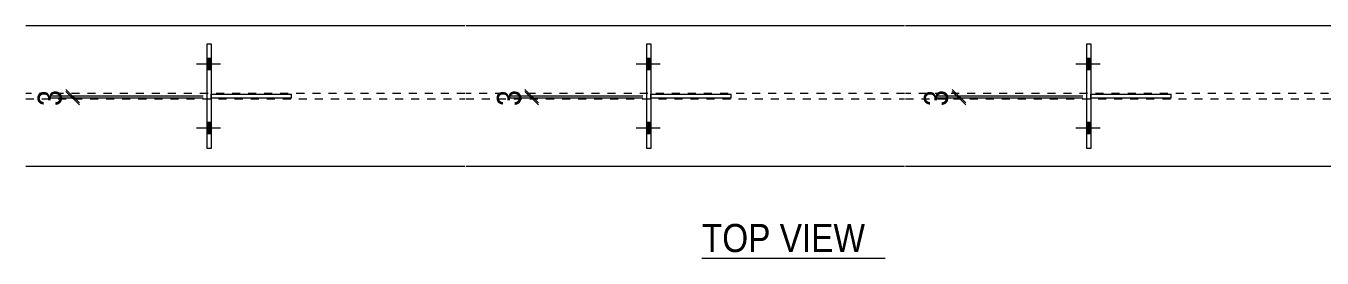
# Model space of a CAD drawing. Header units: millimetres. Extents: x 2 to 825, y 1 to 579.
# Drawn here: x 252.2 to 413.7, y 336 to 364.9 of the extents above; entities that cross this region are included whole.
import ezdxf

# ---------------------------------------------------------------- set-up
doc = ezdxf.new("R2010")
doc.units = ezdxf.units.MM
doc.linetypes.add('XKITLINE00', pattern=[0])
doc.linetypes.add('XKITLINE01', pattern=[4, 1, -1, 1, -1])
for name, color, linetype, lineweight in [('Bolt', 3, 'Continuous', 0), ('Dimensions', 7, 'Continuous', 0), ('OtherObjectType', 7, 'Continuous', 0), ('Part', 2, 'Continuous', 0)]:
    doc.layers.add(name, color=color, linetype=linetype, lineweight=lineweight)
doc.styles.add('ARIAL', font='ARIAL.TTF')

# ---------------------------------------------------------------- blocks, each defined once
blk = doc.blocks.new('*A37')
at = {"layer": 'Bolt'}
for points in [[(384.38, 360.88), (384.88, 360.88), (384.88, 359.48), (384.38, 359.48)], [(384.38, 360.88), (384.88, 360.88), (384.88, 359.48), (384.38, 359.48)], [(384.38, 352.88), (384.88, 352.88), (384.88, 351.48), (384.38, 351.48)], [(384.38, 352.88), (384.88, 352.88), (384.88, 351.48), (384.38, 351.48)]]:
    blk.add_hatch(color=3, dxfattribs=at).paths.add_polyline_path(points, flags=17)
at = {"layer": 'Bolt', "color": 3, "linetype": 'XKITLINE00', "lineweight": 0}
for p, q in [((386.04, 360.18), (383.04, 360.18)), ((386.04, 360.18), (383.04, 360.18)), ((384.88, 360.88), (384.38, 360.88)), ((384.88, 360.88), (384.38, 360.88)), ((384.88, 359.48), (384.38, 359.48)), ((384.88, 359.48), (384.38, 359.48)), ((386.04, 352.18), (383.04, 352.18)), ((386.04, 352.18), (383.04, 352.18)), ((384.88, 352.88), (384.38, 352.88)), ((384.88, 352.88), (384.38, 352.88)), ((384.88, 351.48), (384.38, 351.48)), ((384.88, 351.48), (384.38, 351.48))]:
    blk.add_line(p, q, dxfattribs=at)
blk = doc.blocks.new('*A39')
at = {"layer": 'Bolt'}
for points in [[(329.6, 360.88), (330.1, 360.88), (330.1, 359.48), (329.6, 359.48)], [(329.6, 360.88), (330.1, 360.88), (330.1, 359.48), (329.6, 359.48)], [(329.6, 352.88), (330.1, 352.88), (330.1, 351.48), (329.6, 351.48)], [(329.6, 352.88), (330.1, 352.88), (330.1, 351.48), (329.6, 351.48)]]:
    blk.add_hatch(color=3, dxfattribs=at).paths.add_polyline_path(points, flags=17)
at = {"layer": 'Bolt', "color": 3, "linetype": 'XKITLINE00', "lineweight": 0}
for p, q in [((331.26, 360.18), (328.26, 360.18)), ((331.26, 360.18), (328.26, 360.18)), ((330.1, 360.88), (329.6, 360.88)), ((330.1, 360.88), (329.6, 360.88)), ((330.1, 359.48), (329.6, 359.48)), ((330.1, 359.48), (329.6, 359.48)), ((331.26, 352.18), (328.26, 352.18)), ((331.26, 352.18), (328.26, 352.18)), ((330.1, 352.88), (329.6, 352.88)), ((330.1, 352.88), (329.6, 352.88)), ((330.1, 351.48), (329.6, 351.48)), ((330.1, 351.48), (329.6, 351.48))]:
    blk.add_line(p, q, dxfattribs=at)
blk = doc.blocks.new('*A42')
at = {"layer": 'Bolt'}
for points in [[(274.82, 360.88), (275.32, 360.88), (275.32, 359.48), (274.82, 359.48)], [(274.82, 360.88), (275.32, 360.88), (275.32, 359.48), (274.82, 359.48)], [(274.82, 352.88), (275.32, 352.88), (275.32, 351.48), (274.82, 351.48)], [(274.82, 352.88), (275.32, 352.88), (275.32, 351.48), (274.82, 351.48)]]:
    blk.add_hatch(color=3, dxfattribs=at).paths.add_polyline_path(points, flags=17)
at = {"layer": 'Bolt', "color": 3, "linetype": 'XKITLINE00', "lineweight": 0}
for p, q in [((276.48, 360.18), (273.48, 360.18)), ((276.48, 360.18), (273.48, 360.18)), ((275.32, 360.88), (274.82, 360.88)), ((275.32, 360.88), (274.82, 360.88)), ((275.32, 359.48), (274.82, 359.48)), ((275.32, 359.48), (274.82, 359.48)), ((276.48, 352.18), (273.48, 352.18)), ((276.48, 352.18), (273.48, 352.18)), ((275.32, 352.88), (274.82, 352.88)), ((275.32, 352.88), (274.82, 352.88)), ((275.32, 351.48), (274.82, 351.48)), ((275.32, 351.48), (274.82, 351.48))]:
    blk.add_line(p, q, dxfattribs=at)
blk = doc.blocks.new('*A43')
at = {"layer": 'Part', "color": 2, "linetype": 'XKITLINE00', "lineweight": 0}
for p, q in [((306.92, 364.93), (252.24, 364.93)), ((361.7, 364.93), (307.02, 364.93)), ((416.48, 364.93), (361.8, 364.93)), ((306.92, 347.43), (252.24, 347.43)), ((361.7, 347.43), (307.02, 347.43)), ((416.48, 347.43), (361.8, 347.43))]:
    blk.add_line(p, q, dxfattribs=at)
at = {"layer": 'Part', "color": 7, "linetype": 'XKITLINE01', "lineweight": 0}
for p, q in [((306.92, 356.53), (252.24, 356.53)), ((252.24, 355.83), (306.92, 355.83)), ((361.7, 356.53), (307.02, 356.53)), ((307.02, 355.83), (361.7, 355.83)), ((416.48, 356.53), (361.8, 356.53)), ((361.8, 355.83), (416.48, 355.83))]:
    blk.add_line(p, q, dxfattribs=at)
blk = doc.blocks.new('*A52')
at = {"layer": 'Part', "color": 2, "linetype": 'XKITLINE00', "lineweight": 0}
for p, q in [((384.88, 356.43), (394.88, 356.43)), ((394.88, 355.93), (384.88, 355.93)), ((394.88, 355.93), (394.88, 356.43))]:
    blk.add_line(p, q, dxfattribs=at)
at = {"layer": 'Part', "color": 7, "linetype": 'XKITLINE01', "lineweight": 0}
blk.add_line((384.88, 355.93), (384.88, 356.43), dxfattribs=at)
blk.add_line((384.88, 355.93), (384.88, 356.43), dxfattribs=at)
blk = doc.blocks.new('*A53')
at = {"layer": 'Part', "color": 2, "linetype": 'XKITLINE00', "lineweight": 0}
for p, q in [((384.38, 362.68), (384.88, 362.68)), ((384.38, 349.68), (384.38, 362.68)), ((384.88, 362.68), (384.88, 349.68)), ((384.88, 349.68), (384.38, 349.68))]:
    blk.add_line(p, q, dxfattribs=at)
blk = doc.blocks.new('*A56')
at = {"layer": 'Part', "color": 2, "linetype": 'XKITLINE00', "lineweight": 0}
for p, q in [((330.1, 356.43), (340.1, 356.43)), ((340.1, 355.93), (330.1, 355.93)), ((340.1, 355.93), (340.1, 356.43))]:
    blk.add_line(p, q, dxfattribs=at)
at = {"layer": 'Part', "color": 7, "linetype": 'XKITLINE01', "lineweight": 0}
blk.add_line((330.1, 355.93), (330.1, 356.43), dxfattribs=at)
blk.add_line((330.1, 355.93), (330.1, 356.43), dxfattribs=at)
blk = doc.blocks.new('*A57')
at = {"layer": 'Part', "color": 2, "linetype": 'XKITLINE00', "lineweight": 0}
for p, q in [((329.6, 362.68), (330.1, 362.68)), ((329.6, 349.68), (329.6, 362.68)), ((330.1, 362.68), (330.1, 349.68)), ((330.1, 349.68), (329.6, 349.68))]:
    blk.add_line(p, q, dxfattribs=at)
blk = doc.blocks.new('*A62')
at = {"layer": 'Part', "color": 2, "linetype": 'XKITLINE00', "lineweight": 0}
for p, q in [((275.32, 356.43), (285.32, 356.43)), ((285.32, 355.93), (275.32, 355.93)), ((285.32, 355.93), (285.32, 356.43))]:
    blk.add_line(p, q, dxfattribs=at)
at = {"layer": 'Part', "color": 7, "linetype": 'XKITLINE01', "lineweight": 0}
blk.add_line((275.32, 355.93), (275.32, 356.43), dxfattribs=at)
blk.add_line((275.32, 355.93), (275.32, 356.43), dxfattribs=at)
blk = doc.blocks.new('*A63')
at = {"layer": 'Part', "color": 2, "linetype": 'XKITLINE00', "lineweight": 0}
for p, q in [((274.82, 362.68), (275.32, 362.68)), ((274.82, 349.68), (274.82, 362.68)), ((275.32, 362.68), (275.32, 349.68)), ((275.32, 349.68), (274.82, 349.68))]:
    blk.add_line(p, q, dxfattribs=at)
blk = doc.blocks.new('*A128')
at = {"layer": 'Dimensions', "color": 7, "linetype": 'XKITLINE00', "lineweight": 0}
for p, q in [((367.6, 357.03), (369.3, 355.33)), ((383.88, 356.18), (365.6, 356.18)), ((383.88, 355.93), (365.6, 355.93)), ((367.6, 356.78), (369.3, 355.08)), ((368.45, 355.93), (368.45, 356.18))]:
    blk.add_line(p, q, dxfattribs=at)
at = {"layer": 'Dimensions', "color": 3}
for p in [(368.45, 356.18), (368.45, 355.93)]:
    blk.add_point(p, dxfattribs=at)
at = {"layer": 'Dimensions', "color": 3, "style": 'ARIAL', "width": 0.85}
blk.add_text('3', height=3, rotation=90.0002, dxfattribs=at).set_placement((367.1, 354.95))
blk = doc.blocks.new('*A129')
at = {"layer": 'Dimensions', "color": 7, "linetype": 'XKITLINE00', "lineweight": 0}
for p, q in [((314.4, 357.03), (316.1, 355.33)), ((329.1, 356.18), (312.4, 356.18)), ((329.1, 355.93), (312.4, 355.93)), ((314.4, 356.78), (316.1, 355.08)), ((315.25, 355.93), (315.25, 356.18))]:
    blk.add_line(p, q, dxfattribs=at)
at = {"layer": 'Dimensions', "color": 3}
for p in [(315.25, 356.18), (315.25, 355.93)]:
    blk.add_point(p, dxfattribs=at)
at = {"layer": 'Dimensions', "color": 3, "style": 'ARIAL', "width": 0.85}
blk.add_text('3', height=3, rotation=90.0002, dxfattribs=at).set_placement((313.9, 354.95))
blk = doc.blocks.new('*A130')
at = {"layer": 'Dimensions', "color": 7, "linetype": 'XKITLINE00', "lineweight": 0}
for p, q in [((257.2, 357.03), (258.9, 355.33)), ((274.32, 356.18), (255.2, 356.18)), ((274.32, 355.93), (255.2, 355.93)), ((257.2, 356.78), (258.9, 355.08)), ((258.05, 355.93), (258.05, 356.18))]:
    blk.add_line(p, q, dxfattribs=at)
at = {"layer": 'Dimensions', "color": 3}
for p in [(258.05, 356.18), (258.05, 355.93)]:
    blk.add_point(p, dxfattribs=at)
at = {"layer": 'Dimensions', "color": 3, "style": 'ARIAL', "width": 0.85}
blk.add_text('3', height=3, rotation=90.0002, dxfattribs=at).set_placement((256.7, 354.95))
blk = doc.blocks.new('*A143')
at = {"layer": 'OtherObjectType', "color": 7, "linetype": 'XKITLINE00', "lineweight": 0}
blk.add_line((336.44, 336.01), (359.26, 336.01), dxfattribs=at)
at = {"layer": 'OtherObjectType', "color": 7, "style": 'ARIAL', "width": 0.85}
blk.add_text('TOP VIEW', height=3.5, dxfattribs=at).set_placement((336.44, 336.76))

msp = doc.modelspace()

# ---------------------------------------------------------------- block references
at = {"lineweight": 0}
for name in ['*A63', '*A57', '*A53', '*A42', '*A39', '*A37', '*A130', '*A129', '*A128', '*A62', '*A56', '*A52', '*A143']:
    msp.add_blockref(name, (0, 0), dxfattribs=at)
at = {"layer": 'Part', "lineweight": 0}
msp.add_blockref('*A43', (0, 0), dxfattribs=at)

doc.saveas('drawing.dxf')
